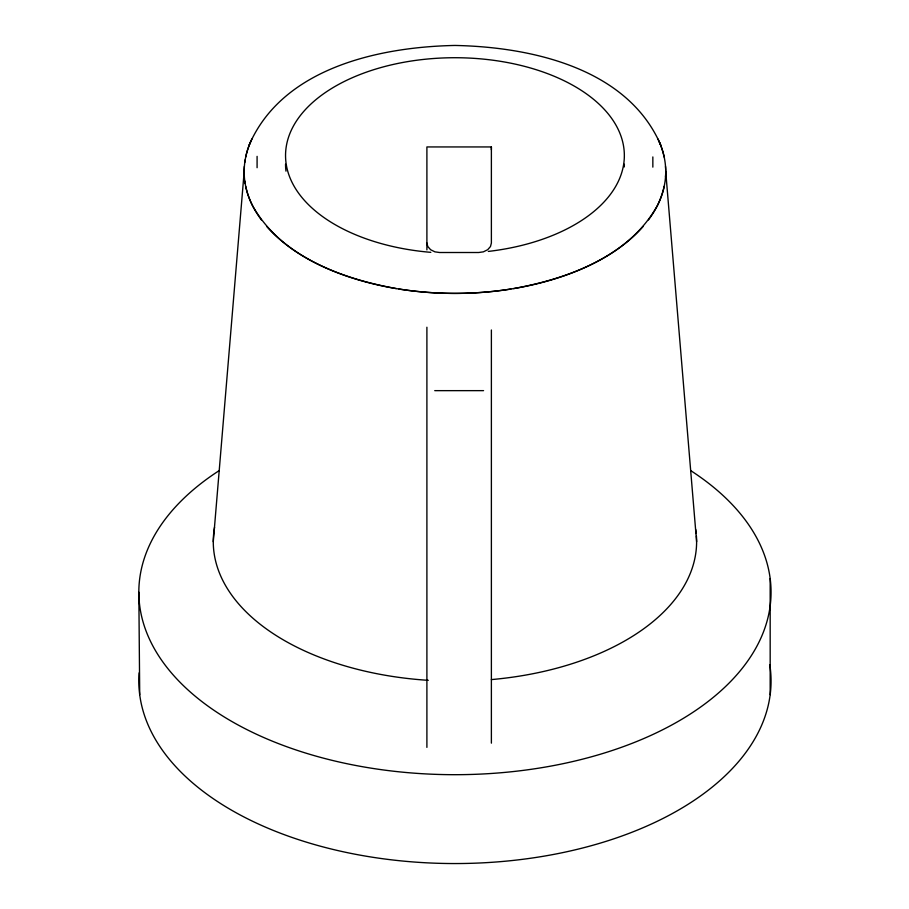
<?xml version="1.0" encoding="UTF-8"?>
<svg xmlns="http://www.w3.org/2000/svg" width="909" height="909" viewBox="0 0 909 909"><rect width="100%" height="100%" fill="white"/><g stroke="black" fill="none" stroke-linecap="round" stroke-linejoin="round"><path stroke-width="1.36" d="M426.9 249.907L426.9 146.94L491.383 146.94L491.383 149.746M491.383 743.153L491.383 329.99M491.383 146.94L491.383 243.01L490.496 246.509L487.667 249.725L483.361 251.85L478.679 252.509L439.604 252.509L434.934 251.85L430.616 249.725L427.787 246.509L426.9 243.01M213.274 541.662L244.169 171.71A211.433 122.067 0 0 1 251.929 138.986M249.009 145.406C282.188 68.039 378.883 46.961 454.943 45.45C530.992 46.961 627.699 68.039 660.877 145.406M483.554 390.643L434.729 390.654M657.946 138.986A211.433 122.067 0 0 1 665.729 171.699L696.612 541.662M138.827 592.191L139.713 694.681M770.173 578.556L770.173 694.681M652.844 156.939L652.844 167.131M426.9 327.229L426.9 747.38M257.088 156.359L257.088 167.71M430.832 252.338A169.404 97.808 0 0 1 310.764 104.183A169.404 97.808 0 0 1 593.963 99.638A169.404 97.808 0 0 1 488.326 251.418M624.347 164.177A169.404 97.808 0 0 1 624.278 166.961M285.971 171.153A169.404 97.808 0 0 1 285.54 164.177M244.157 171.699A211.445 122.079 0 0 0 252.532 205.65C281.176 256.804 341.5 278.563 396.142 288.562A211.445 122.079 0 0 0 454.943 293.402A211.456 122.079 0 0 0 513.744 288.562C568.386 278.563 628.71 256.793 657.355 205.65A211.445 122.079 0 0 0 665.729 171.699M696.43 536.185A241.669 139.531 0 0 1 491.371 679.591M428.275 680.33A241.669 139.531 0 0 1 214.547 527.345M695.669 529.345A241.669 139.531 0 0 1 696.203 533.549M690.806 470.68A316.116 182.504 0 0 1 674.137 723.689A316.116 182.504 0 0 1 235.579 723.598A316.116 182.504 0 0 1 219.239 470.578M769.787 664.695A316.116 182.504 0 0 1 462.022 863.505A316.116 182.504 0 0 1 139.145 672.842M664.195 186.277A210.774 121.692 0 0 1 648.481 219.898M643.288 226.33A210.774 121.692 0 0 1 513.596 288.585M510.869 289.039A210.774 121.692 0 0 1 399.017 289.039M396.29 288.585A210.774 121.692 0 0 1 266.587 226.33M261.394 219.898A210.774 121.692 0 0 1 245.68 186.277M245.18 183.641A210.774 121.692 0 0 1 244.782 180.982M244.362 177.005A210.774 121.692 0 0 1 244.362 166.404M244.782 162.427A210.774 121.692 0 0 1 245.18 159.768M245.68 157.132A210.774 121.692 0 0 1 250.759 141.497M659.116 141.497A210.774 121.692 0 0 1 664.195 157.132M665.513 166.404A210.774 121.692 0 0 1 665.513 177.005"/></g></svg>
